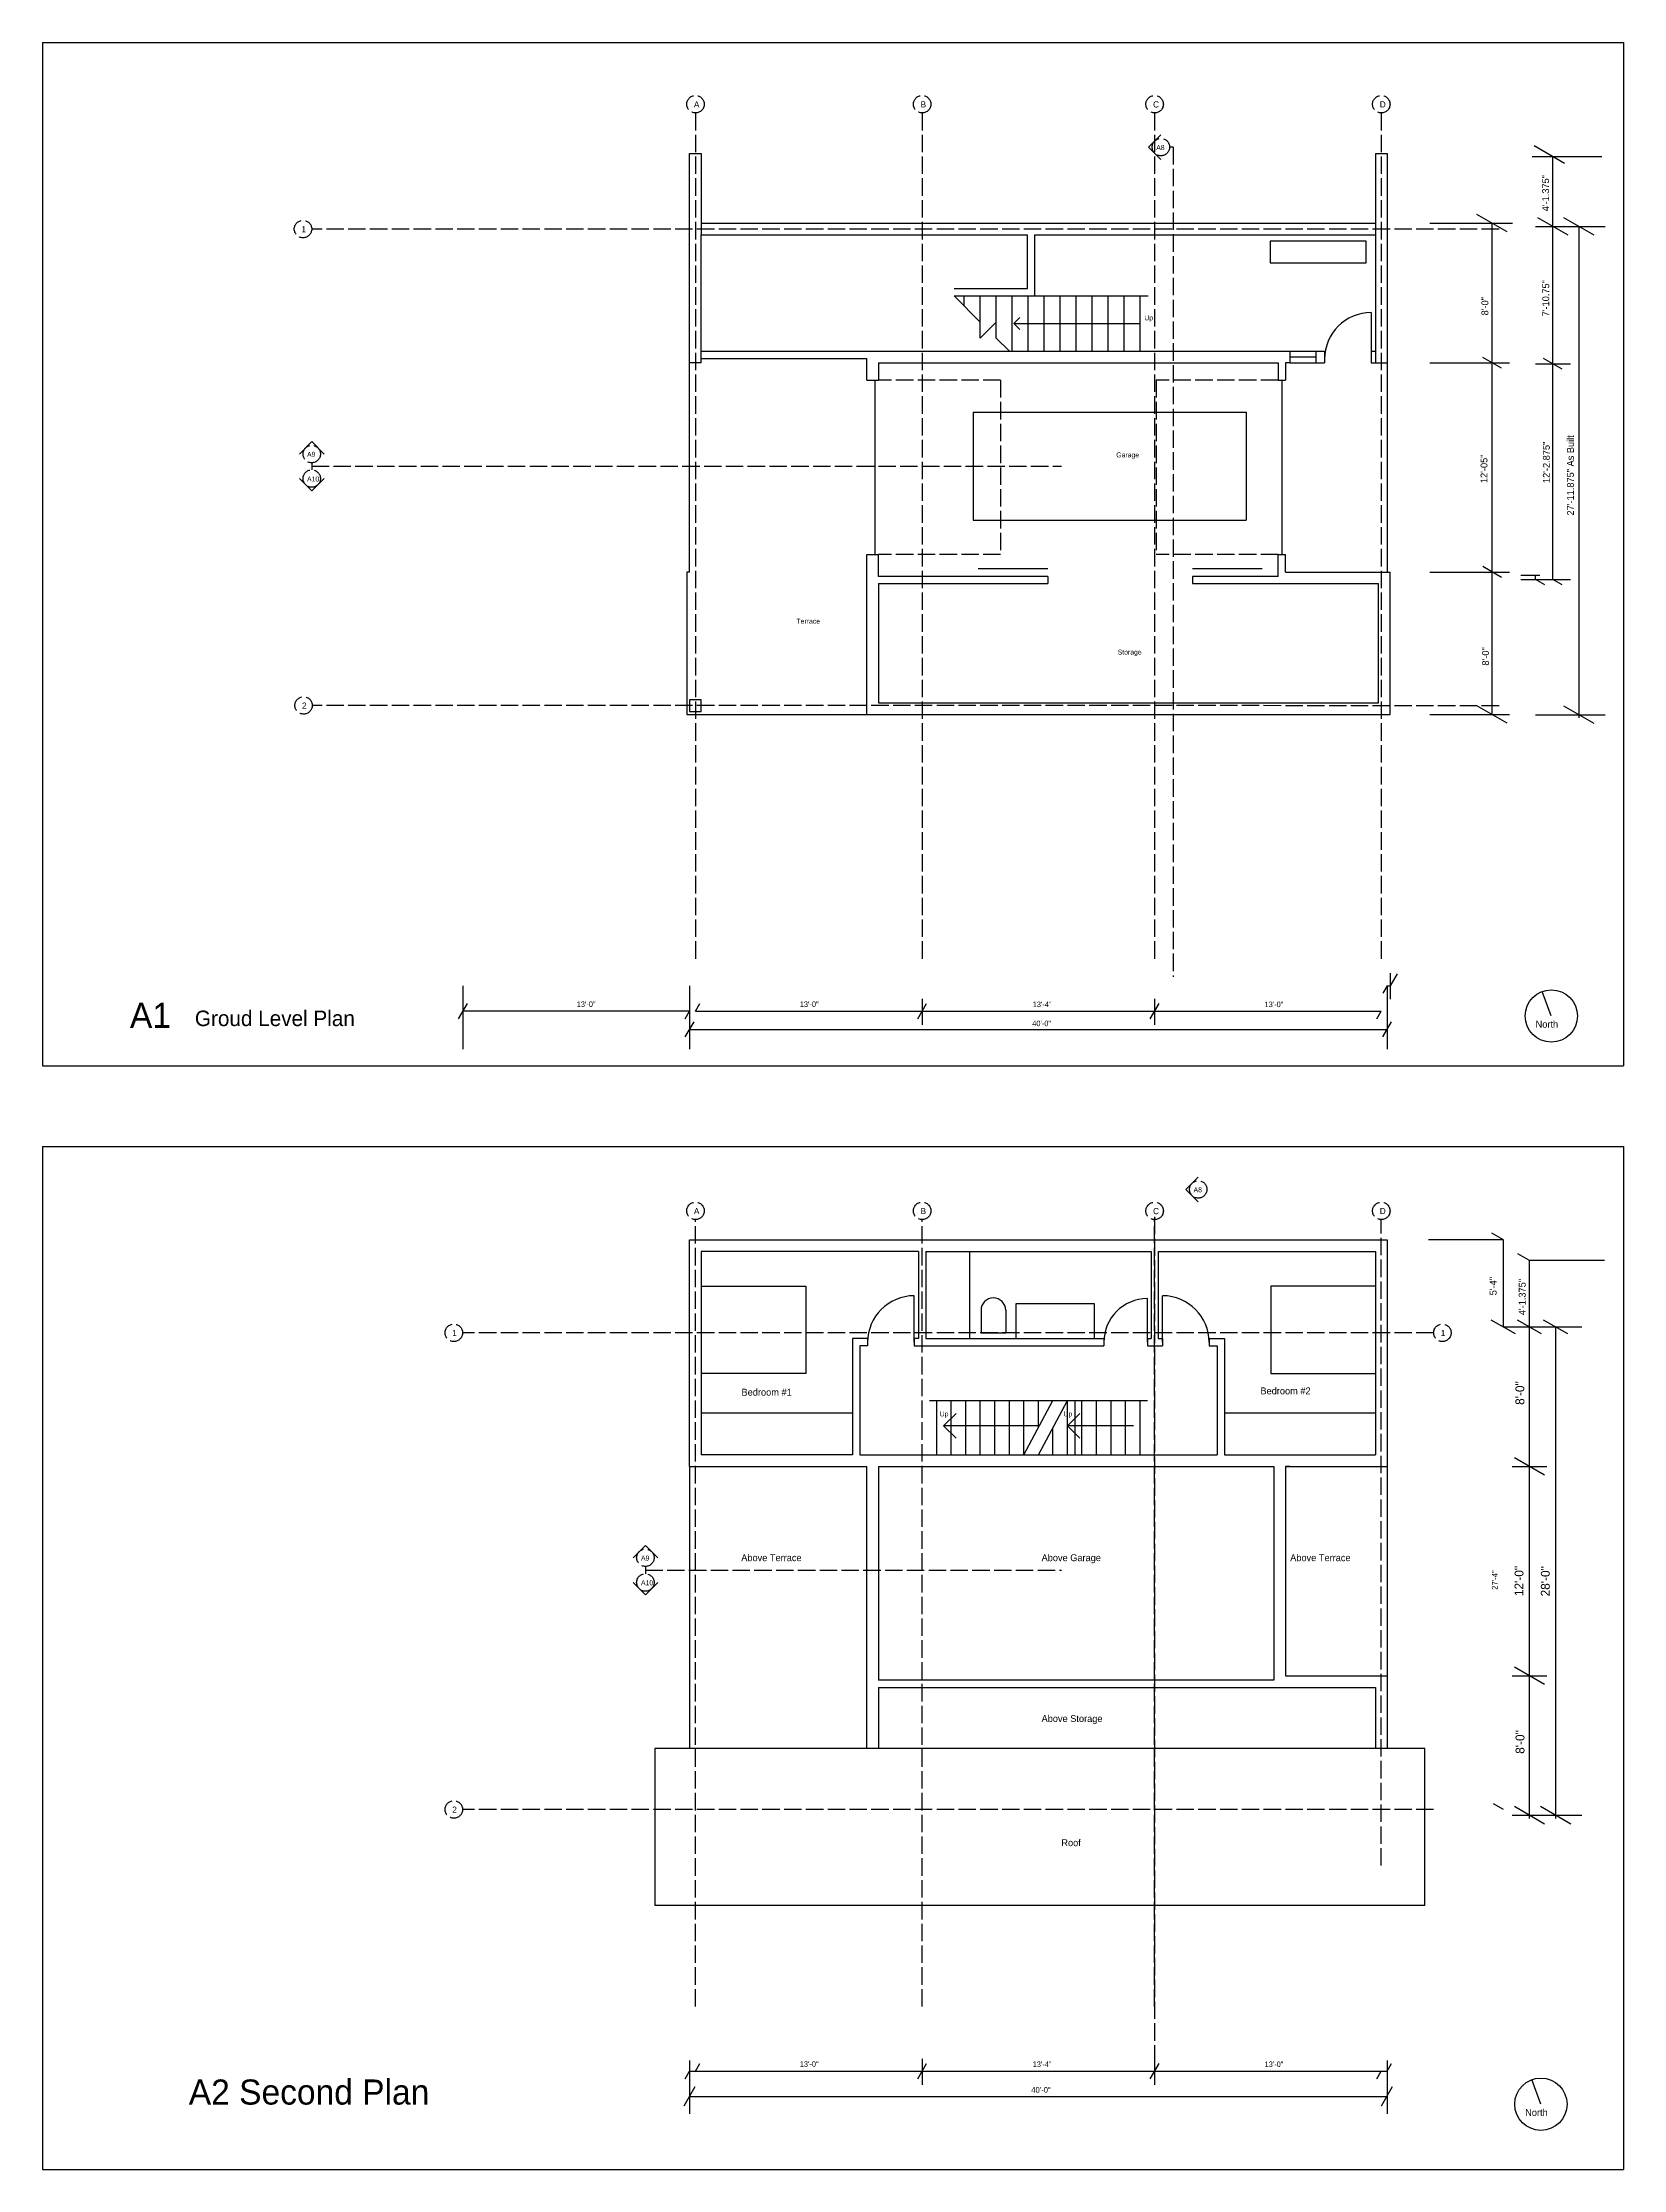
# Model space of a CAD drawing. Header units: inches. Extents: x 967 to 7501, y 257 to 3434.
# Drawn here: x 967 to 2055, y 1971 to 3434 of the extents above; entities that cross this region are included whole.
import ezdxf

# ---------------------------------------------------------------- set-up
doc = ezdxf.new("R2010")
doc.units = ezdxf.units.IN
doc.header["$MEASUREMENT"] = 0
doc.linetypes.add('ACAD_ISO02W100', pattern=[15, 12, -3])
for name, color, linetype in [('const', 7, 'Continuous'), ('e1', 7, 'Continuous'), ('e2', 251, 'Continuous'), ('glass', 172, 'Continuous'), ('grid', 252, 'ACAD_ISO02W100'), ('millwork', 253, 'Continuous'), ('soffit', 253, 'ACAD_ISO02W100'), ('stairs', 140, 'Continuous'), ('walls', 7, 'Continuous')]:
    doc.layers.add(name, color=color, linetype=linetype)

msp = doc.modelspace()

# ---------------------------------------------------------------- linework, layer by layer
for p, q in [((966.9, 3434.3), (2054.9, 3434.3)), ((966.9, 3434.3), (966.9, 2730.3)), ((2054.9, 3434.3), (2054.9, 2730.3)), ((966.9, 2730.3), (2054.9, 2730.3)), ((966.9, 2674.8), (2054.9, 2674.8)), ((966.9, 2674.8), (966.9, 1970.8)), ((2054.9, 2674.8), (2054.9, 1970.8)), ((966.9, 1970.8), (2054.9, 1970.8))]:
    msp.add_line(p, q)
at = {"layer": 'const'}
for p, q in [((2040, 3355.8), (1992, 3355.8)), ((2014.3, 3351.2), (1993.6, 3363.2)), ((2006.4, 3064.9), (2006.4, 3355.8)), ((1974.9, 3304), (1954.1, 3316)), ((1964.5, 2972), (1964.5, 3310)), ((1994.4, 3307.8), (2042.4, 3307.8)), ((2016.8, 3301.8), (1996, 3313.8)), ((2034.8, 3301.8), (2014, 3313.8)), ((2024.4, 2969.6), (2024.4, 3307.8)), ((1921.7, 3214), (1976.5, 3214)), ((1971, 3210.3), (1958.1, 3217.7)), ((1994.4, 3213.3), (2018.4, 3213.3)), ((2012.8, 3209.6), (1999.9, 3217)), ((1971, 3066.3), (1958.1, 3073.7)), ((1921.7, 3070), (1976.5, 3070)), ((1984.2, 3067.8), (1997.3, 3067.8)), ((1984.2, 3064.9), (2018.4, 3064.9)), ((1994.4, 3064.9), (1994.4, 3067.8)), ((2000.8, 3061.2), (1994.4, 3064.9)), ((2012.8, 3061.2), (2006.4, 3064.9)), ((1921.7, 2972), (1976.5, 2972)), ((1974.9, 2966), (1954.1, 2978)), ((1994.4, 2971.8), (2042.4, 2971.8)), ((2034.8, 2965.8), (2014, 2977.8)), ((1256.3, 2785.3), (1256.3, 2741.7)), ((1412.3, 2785.3), (1412.3, 2741.7)), ((1892.3, 2785.3), (1889.3, 2780.1)), ((1892.3, 2785.3), (1892.3, 2741.7)), ((1892.3, 2785.3), (1894.3, 2785.3)), ((1899.1, 2793.6), (1894.3, 2785.3)), ((1253.3, 2762.6), (1259.3, 2773)), ((1412.3, 2767.8), (1256.3, 2767.8)), ((1409.3, 2762.6), (1412.3, 2767.8)), ((1416.3, 2767.8), (1419.3, 2773)), ((1416.3, 2767.8), (1888.3, 2767.8)), ((1569.3, 2762.6), (1575.3, 2773)), ((1729.3, 2762.6), (1735.3, 2773)), ((1885.3, 2762.6), (1888.3, 2767.8)), ((1409.3, 2750.1), (1415.3, 2760.5)), ((1412.3, 2755.3), (1892.3, 2755.3)), ((1889.3, 2750.1), (1895.3, 2760.5)), ((1972.3, 2610.5), (1920.7, 2610.5)), ((1972.3, 2610.5), (1964.3, 2615.1)), ((1972.3, 2550.5), (1972.3, 2610.5)), ((1990.3, 2596.3), (1982.3, 2600.9)), ((1990.3, 2212.3), (1990.3, 2596.3)), ((2041.9, 2596.3), (1990.3, 2596.3)), ((1980.6, 2545.7), (1964, 2555.3)), ((1972.3, 2550.5), (2026.3, 2550.5)), ((1998.6, 2545.7), (1982, 2555.3)), ((2016.6, 2545.7), (2000, 2555.3)), ((2008.3, 2212.3), (2008.3, 2550.5)), ((2000.7, 2448.5), (1979.9, 2460.5)), ((1978.3, 2454.5), (2002.3, 2454.5)), ((2000.7, 2304.5), (1979.9, 2316.5)), ((1978.3, 2310.5), (2002.3, 2310.5)), ((1972.3, 2218.5), (1965.6, 2222.3)), ((1978.3, 2214.5), (2026.3, 2214.5)), ((2000.7, 2208.5), (1979.9, 2220.5)), ((2018.7, 2208.5), (1997.9, 2220.5)), ((1409.3, 2033.2), (1412.3, 2038.4)), ((1412.3, 2045.7), (1412.3, 2009.1)), ((1412.3, 2038.4), (1892.3, 2038.4)), ((1416.3, 2038.4), (1419.3, 2043.6)), ((1569.3, 2033.2), (1575.3, 2043.6)), ((1729.3, 2033.2), (1735.3, 2043.6)), ((1885.3, 2033.2), (1888.3, 2038.4)), ((1892.3, 2045.7), (1892.3, 2009.1)), ((1892.3, 2038.4), (1895.3, 2043.6)), ((1408.5, 2014.5), (1416.1, 2027.8)), ((1412.3, 2021.1), (1892.3, 2021.1)), ((1888.5, 2014.5), (1896.1, 2027.8))]:
    msp.add_line(p, q, dxfattribs=at)
at = {"layer": 'e1'}
for centre in [(2005.3, 2764.5), (1998.1, 2015.7)]:
    msp.add_circle(centre, 18, dxfattribs=at)
at = {"layer": 'e2'}
for p, q in [((1745.1, 3362.4), (1742.6, 3362.4)), ((1412.3, 3070), (1412.3, 3214)), ((1892.3, 3214), (1892.3, 3070)), ((1412.3, 3070), (1410.3, 3070)), ((1410.3, 3070), (1410.3, 2972)), ((1410.3, 2972), (1534.3, 2972)), ((1412.3, 2454.5), (1412.3, 2260.5)), ((1892.3, 2454.5), (1892.3, 2310.5))]:
    msp.add_line(p, q, dxfattribs=at)
at = {"layer": 'glass'}
msp.add_line((1825.3, 3218), (1843.3, 3218), dxfattribs=at)
at = {"layer": 'grid'}
for p, q in [((1416.3, 3385.9), (1416.3, 2803)), ((1572.3, 3385.9), (1572.3, 2803)), ((1732.3, 3385.9), (1732.3, 2803)), ((1888.3, 3385.9), (1888.3, 2803)), ((1745.1, 3362.4), (1745.1, 2791.5)), ((1969.3, 3306), (1152.2, 3306)), ((1152.2, 3145.2), (1152.2, 3140.3)), ((1152.2, 3142.8), (1668.1, 3142.8)), ((1969.3, 2978), (1152.6, 2978.2)), ((1416.3, 2082.9), (1416.3, 2624.4)), ((1572.3, 2082.9), (1572.3, 2624.4)), ((1732.3, 2626.4), (1732.3, 2043.5)), ((1732.3, 2082.9), (1732.3, 2624.4)), ((1888.3, 2179.9), (1888.3, 2624.4)), ((1924.3, 2546.5), (1256, 2546.5)), ((1381.8, 2385.7), (1381.8, 2380.7)), ((1381.8, 2383.2), (1668.1, 2383.2)), ((1924.3, 2218.5), (1256, 2218.5))]:
    msp.add_line(p, q, dxfattribs=at)
for centre in [(1416.3, 3391.9), (1572.3, 3391.9), (1732.3, 3391.9), (1888.3, 3391.9), (1736.6, 3362.4), (1146.2, 3306), (1152.2, 3151.2), (1152.2, 3134.3), (1146.6, 2978.2), (1762.3, 2645.2), (1416.3, 2630.4), (1572.3, 2630.4), (1732.3, 2630.4), (1888.3, 2630.4), (1250, 2546.5), (1930.3, 2546.5), (1381.8, 2391.7), (1381.8, 2374.7), (1250, 2218.5)]:
    msp.add_circle(centre, 6, dxfattribs=at)
at = {"layer": 'millwork'}
for p, q in [((1881.3, 3248.5), (1881.3, 3216.5)), ((1825.3, 3222), (1843.3, 3222)), ((1825.3, 3214), (1843.3, 3214)), ((1658.8, 3072.2), (1610.8, 3072.2)), ((1806.3, 3072.2), (1758.3, 3072.2)), ((1604.8, 2602.5), (1604.8, 2542.5)), ((1612.8, 2562), (1612.8, 2546.5)), ((1629.8, 2562), (1629.8, 2546.5)), ((1612.8, 2546.5), (1629.8, 2546.5)), ((1420.3, 2491.5), (1524.3, 2491.5)), ((1642.3, 2462.5), (1662.3, 2500)), ((1652.3, 2462.5), (1672.3, 2500)), ((1780.3, 2491.5), (1884.3, 2491.5))]:
    msp.add_line(p, q, dxfattribs=at)
for points in [[(1877.9, 3297.7), (1811.9, 3297.7), (1811.9, 3282.7), (1877.9, 3282.7), (1877.9, 3297.7)], [(1420.3, 2578.5), (1492.3, 2578.5), (1492.3, 2518.5), (1420.3, 2518.5)], [(1884.3, 2578.5), (1812.3, 2578.5), (1812.3, 2518.5), (1884.3, 2518.5)], [(1690.8, 2542.5), (1690.8, 2566.5), (1636.8, 2566.5), (1636.8, 2542.5)]]:
    msp.add_lwpolyline(points, dxfattribs=at)
for centre, radius, start in [((1881.3, 3216.5), 32, 90), ((1621.3, 2562), 8.5, 0)]:
    msp.add_arc(centre, radius, start, 180, dxfattribs=at)
at = {"layer": 'soffit'}
for p, q in [((1626.3, 3202), (1542.3, 3202)), ((1626.3, 3202), (1626.3, 3082)), ((1817.3, 3202), (1733.3, 3202)), ((1733.3, 3202), (1733.3, 3082)), ((1626.3, 3082), (1542.3, 3082)), ((1817.3, 3082), (1733.3, 3082))]:
    msp.add_line(p, q, dxfattribs=at)
at = {"layer": 'stairs'}
for p, q in [((1612.3, 3242), (1594.3, 3260)), ((1601.3, 3253), (1601.3, 3260)), ((1612.3, 3231), (1612.3, 3260)), ((1623.3, 3231), (1623.3, 3260)), ((1634.3, 3222), (1634.3, 3260)), ((1645.3, 3222), (1645.3, 3260)), ((1649.8, 3260), (1727.8, 3260)), ((1656.3, 3222), (1656.3, 3260)), ((1667.3, 3222), (1667.3, 3260)), ((1678.3, 3222), (1678.3, 3260)), ((1689.3, 3222), (1689.3, 3260)), ((1700.3, 3222), (1700.3, 3260)), ((1711.3, 3222), (1711.3, 3260)), ((1722.3, 3222), (1722.3, 3260)), ((1612.3, 3231), (1623.3, 3242)), ((1635.3, 3241), (1639.5, 3245.2)), ((1635.3, 3241), (1722, 3241)), ((1635.3, 3241), (1639.5, 3236.8)), ((1632.3, 3222), (1623.3, 3231)), ((1577.3, 2500), (1727.3, 2500)), ((1582.3, 2462.5), (1582.3, 2500)), ((1592.3, 2462.5), (1592.3, 2500)), ((1602.3, 2462.5), (1602.3, 2500)), ((1612.3, 2462.5), (1612.3, 2500)), ((1622.3, 2462.5), (1622.3, 2500)), ((1632.3, 2462.5), (1632.3, 2500)), ((1642.3, 2462.5), (1642.3, 2500)), ((1652.3, 2481.2), (1652.3, 2500)), ((1672.3, 2462.5), (1672.3, 2500)), ((1677.5, 2462.5), (1677.5, 2500)), ((1682.3, 2462.5), (1682.3, 2500)), ((1692.3, 2462.5), (1692.3, 2500)), ((1702.3, 2462.5), (1702.3, 2500)), ((1712.3, 2462.5), (1712.3, 2500)), ((1722.3, 2462.5), (1722.3, 2500)), ((1662.3, 2462.5), (1662.3, 2481.2))]:
    msp.add_line(p, q, dxfattribs=at)
at = {"layer": 'walls'}
for p, q in [((1736.6, 3370.9), (1728.1, 3362.4)), ((1412.3, 3214), (1412.3, 3358)), ((1412.3, 3358), (1420.3, 3358)), ((1420.3, 3358), (1420.3, 3310)), ((1736.6, 3353.9), (1728.1, 3362.4)), ((1884.3, 3358), (1884.3, 3310)), ((1884.3, 3358), (1892.3, 3358)), ((1892.3, 3358), (1892.3, 3214)), ((1420.3, 3310), (1420.3, 3302)), ((1420.3, 3310), (1884.3, 3310)), ((1884.3, 3310), (1884.3, 3302)), ((1921.7, 3310), (1978.5, 3310)), ((1420.3, 3214), (1420.3, 3302)), ((1420.3, 3302), (1644.8, 3302)), ((1644.8, 3265), (1644.8, 3302)), ((1649.8, 3260), (1649.8, 3302)), ((1649.8, 3266), (1649.8, 3302)), ((1649.8, 3302), (1884.3, 3302)), ((1884.3, 3302), (1884.3, 3214)), ((1594.3, 3265), (1644.8, 3265)), ((1594.3, 3260), (1649.8, 3260)), ((1420.3, 3222), (1825.3, 3222)), ((1825.3, 3222), (1825.3, 3214)), ((1843.3, 3222), (1843.3, 3214)), ((1843.3, 3222), (1848.3, 3222)), ((1848.3, 3222), (1849.3, 3222)), ((1849.3, 3222), (1849.3, 3214)), ((1881.3, 3222), (1881.3, 3214)), ((1881.3, 3222), (1884.3, 3222)), ((1420.3, 3214), (1412.3, 3214)), ((1420.3, 3217), (1534.3, 3217)), ((1534.3, 3202), (1534.3, 3217)), ((1542.3, 3214), (1542.3, 3202)), ((1542.3, 3214), (1817.3, 3214)), ((1662.3, 3214), (1758.3, 3214)), ((1817.3, 3214), (1817.3, 3202)), ((1825.3, 3214), (1822.3, 3214)), ((1822.3, 3214), (1822.3, 3202)), ((1843.3, 3214), (1849.3, 3214)), ((1881.3, 3214), (1884.3, 3214)), ((1884.3, 3214), (1892.3, 3214)), ((1534.3, 3202), (1542.3, 3202)), ((1539.8, 3202), (1539.8, 3082)), ((1817.3, 3202), (1822.3, 3202)), ((1819.8, 3202), (1819.8, 3082)), ((1607.4, 3179.9), (1795.2, 3179.9)), ((1607.4, 3179.9), (1607.4, 3105.7)), ((1795.2, 3179.9), (1795.2, 3105.7)), ((1143.7, 3151.2), (1152.2, 3159.7)), ((1160.7, 3151.2), (1152.2, 3159.7)), ((1143.7, 3134.3), (1152.2, 3125.8)), ((1160.7, 3134.3), (1152.2, 3125.8)), ((1607.4, 3105.7), (1795.2, 3105.7)), ((1534.3, 2972), (1534.3, 3082)), ((1534.3, 3082), (1542.3, 3082)), ((1542.3, 3067), (1542.3, 3082)), ((1817.3, 3067), (1817.3, 3082)), ((1817.3, 3082), (1822.3, 3082)), ((1822.3, 3070), (1822.3, 3082)), ((1658.8, 3067), (1542.3, 3067)), ((1542.3, 3062), (1542.3, 2980)), ((1542.3, 3062), (1658.8, 3062)), ((1658.8, 3067), (1658.8, 3062)), ((1817.3, 3067), (1758.3, 3067)), ((1758.3, 3067), (1758.3, 3062)), ((1758.3, 3062), (1886.3, 3062)), ((1822.3, 3070), (1887.8, 3070)), ((1886.3, 2980), (1886.3, 3062)), ((1887.8, 3070), (1894.3, 3070)), ((1894.3, 2972), (1894.3, 3070)), ((1412.3, 2982), (1412.3, 2974)), ((1420.3, 2982), (1412.3, 2982)), ((1412.3, 2974), (1420.3, 2974)), ((1420.3, 2974), (1420.3, 2982)), ((1534.3, 2972), (1894.3, 2972)), ((1542.3, 2980), (1886.3, 2980)), ((1894.3, 2793.9), (1894.3, 2776)), ((2005.3, 2764.5), (1999.1, 2781.4)), ((1572.3, 2776.4), (1572.3, 2758.4)), ((1732.3, 2776.4), (1732.3, 2758.4)), ((1762.3, 2653.6), (1753.8, 2645.2)), ((1762.3, 2636.7), (1753.8, 2645.2)), ((1412.3, 2454.5), (1412.3, 2610.5)), ((1412.3, 2610.5), (1420.3, 2610.5)), ((1420.3, 2610.5), (1884.3, 2610.5)), ((1884.3, 2610.5), (1892.3, 2610.5)), ((1892.3, 2610.5), (1892.3, 2454.5)), ((1420.3, 2602.5), (1420.3, 2462.5)), ((1569.8, 2602.5), (1420.3, 2602.5)), ((1569.8, 2602.5), (1569.8, 2542.5)), ((1574.8, 2602.5), (1574.8, 2542.5)), ((1574.8, 2602.5), (1729.8, 2602.5)), ((1574.8, 2602.5), (1574.8, 2542.5)), ((1729.8, 2602.5), (1729.8, 2542.5)), ((1734.8, 2602.5), (1734.8, 2542.5)), ((1734.8, 2602.5), (1884.3, 2602.5)), ((1884.3, 2602.5), (1884.3, 2462.5)), ((1566.8, 2540), (1566.8, 2572)), ((1727.3, 2540), (1727.3, 2570)), ((1737.8, 2540), (1737.8, 2572)), ((1524.3, 2542.5), (1524.3, 2462.5)), ((1534.8, 2542.5), (1524.3, 2542.5)), ((1529.3, 2537.5), (1529.3, 2462.5)), ((1534.8, 2537.5), (1529.3, 2537.5)), ((1534.8, 2542.5), (1534.8, 2537.5)), ((1569.8, 2542.5), (1566.8, 2542.5)), ((1566.8, 2542.5), (1566.8, 2537.5)), ((1566.8, 2537.5), (1697.3, 2537.5)), ((1574.8, 2542.5), (1697.3, 2542.5)), ((1697.3, 2542.5), (1697.3, 2537.5)), ((1727.3, 2542.5), (1727.3, 2537.5)), ((1727.3, 2542.5), (1729.8, 2542.5)), ((1727.3, 2537.5), (1737.8, 2537.5)), ((1734.8, 2542.5), (1737.8, 2542.5)), ((1737.8, 2542.5), (1737.8, 2537.5)), ((1769.8, 2542.5), (1780.3, 2542.5)), ((1769.8, 2542.5), (1769.8, 2537.5)), ((1769.8, 2537.5), (1775.3, 2537.5)), ((1775.3, 2537.5), (1775.3, 2462.5)), ((1780.3, 2542.5), (1780.3, 2462.5)), ((1595.6, 2490.9), (1587.1, 2482.5)), ((1680.8, 2490.9), (1672.3, 2482.5)), ((1595.6, 2474), (1587.1, 2482.5)), ((1652.9, 2482.5), (1587.1, 2482.5)), ((1717.8, 2482.5), (1672.3, 2482.5)), ((1680.8, 2474), (1672.3, 2482.5)), ((1524.3, 2462.5), (1420.3, 2462.5)), ((1529.3, 2462.5), (1775.3, 2462.5)), ((1780.3, 2462.5), (1884.3, 2462.5)), ((1412.3, 2454.5), (1534.3, 2454.5)), ((1534.3, 2260.5), (1534.3, 2454.5)), ((1542.3, 2454.5), (1542.3, 2307.5)), ((1542.3, 2454.5), (1814.3, 2454.5)), ((1814.3, 2454.5), (1814.3, 2307.5)), ((1825.3, 2454.5), (1822.3, 2454.5)), ((1822.3, 2454.5), (1822.3, 2310.5)), ((1822.3, 2454.5), (1892.3, 2454.5)), ((1373.5, 2391.7), (1382, 2400.2)), ((1390.5, 2391.7), (1382, 2400.2)), ((1373.5, 2374.7), (1382, 2366.2)), ((1382, 2366.2), (1390.5, 2374.7)), ((1814.3, 2307.5), (1542.3, 2307.5)), ((1542.3, 2302.5), (1884.3, 2302.5)), ((1542.3, 2302.5), (1542.3, 2260.5)), ((1822.3, 2310.5), (1892.3, 2310.5)), ((1884.3, 2302.5), (1884.3, 2260.5)), ((1892.3, 2310.5), (1892.3, 2260.5)), ((1918.3, 2260.5), (1388.3, 2260.5)), ((1388.3, 2260.5), (1388.3, 2152.5)), ((1918.3, 2152.5), (1918.3, 2260.5)), ((1918.3, 2152.5), (1388.3, 2152.5)), ((1572.3, 2047), (1572.3, 2029.1)), ((1732.3, 2047), (1732.3, 2029.1)), ((1998.1, 2015.7), (1991.9, 2032.6))]:
    msp.add_line(p, q, dxfattribs=at)
for centre, radius, start, end in [((1566.8, 2540), 32, 90, 180), ((1727.3, 2540), 30, 90, 180), ((1737.8, 2540), 32, 0, 90)]:
    msp.add_arc(centre, radius, start, end, dxfattribs=at)

# ---------------------------------------------------------------- texts
at = {"layer": 'const', "attachment_point": 1}
for s, insert, char_height, width in [('A', (1415.2, 3393.9), 4.26, 1625.197), ('B', (1571.2, 3393.9), 4.26, 1625.197), ('C', (1731.2, 3393.9), 4.26, 1625.197), ('D', (1887.2, 3393.9), 4.26, 1625.197), ('A8', (1733.4, 3363.8), 3.41, 1300.158), ('1', (1145.1, 3308), 4.26, 1625.197), ('\\pt3.4098;Up', (1725.2, 3246.6), 3.41, 1300.158), ('A9', (1149, 3152.7), 3.41, 1300.158), ('\\pt3.4098;Garage', (1705.9, 3152.3), 3.41, 1300.158), ('A10', (1149, 3135.7), 3.41, 1300.158), ('\\pt3.4098;Terrace', (1485.8, 3037.9), 3.41, 1300.158), ('\\pt3.4098;Storage', (1706.9, 3016.6), 3.41, 1300.158), ('2', (1145.5, 2980.2), 4.26, 1625.197), ('A1', (1027.1, 2773.6), 17.26, 6582.049), ('Groud Level Plan', (1071.8, 2768.2), 10.656, 4062.993), ('13\'-0"', (1334.6, 2774.5), 3.79, 1444.62), ('13\'-0"', (1488.1, 2774.5), 3.79, 1444.62), ('13\'-4"', (1648.4, 2774.4), 3.79, 1444.62), ('13\'-0"', (1808, 2774.4), 3.79, 1444.62), ('40\'-0"', (1648.1, 2761.3), 3.79, 1444.62), ('North', (1994.5, 2761.2), 4.74, 1805.775), ('A8', (1759.1, 2646.6), 3.41, 1300.158), ('A', (1415.2, 2632.4), 4.26, 1625.197), ('B', (1571.2, 2632.4), 4.26, 1625.197), ('C', (1731.2, 2632.4), 4.26, 1625.197), ('D', (1887.2, 2632.4), 4.26, 1625.197), ('1', (1248.9, 2548.5), 4.26, 1625.197), ('1', (1929.2, 2548.5), 4.26, 1625.197), ('Bedroom #1', (1448, 2508), 4.74, 1805.775), ('Bedroom #2', (1805.1, 2508.9), 4.74, 1805.775), ('\\pt3.4098;Up', (1584.4, 2492.4), 3.41, 1300.158), ('\\pt3.4098;Up', (1669.6, 2492.4), 3.41, 1300.158), ('A9', (1378.8, 2393.2), 3.41, 1300.158), ('Above Terrace', (1447.8, 2394.1), 4.736, 1805.775), ('Above Garage', (1654.5, 2394.1), 4.736, 1805.775), ('Above Terrace', (1825.6, 2394.1), 4.736, 1805.775), ('A10', (1378.8, 2376.2), 3.41, 1300.158), ('\\PAbove Storage', (1654.5, 2291.3), 4.736, 1805.775), ('2', (1248.9, 2220.5), 4.26, 1625.197), ('\\PRoof', (1668.1, 2205.9), 4.74, 1805.775), ('13\'-0"', (1488.1, 2045.2), 3.79, 1444.62), ('13\'-4"', (1648.4, 2045.1), 3.79, 1444.62), ('13\'-0"', (1808, 2045.1), 3.79, 1444.62), ('A2 Second Plan', (1067.6, 2032.7), 17.262, 6582.049), ('40\'-0"', (1647.4, 2027.5), 3.91, 1491.22), ('North', (1987.3, 2012.4), 4.74, 1805.775)]:
    msp.add_mtext(s, dxfattribs=dict(at, insert=insert, char_height=char_height, width=width))
at = {"layer": 'const', "attachment_point": 1, "rotation": 90}
for s, insert, char_height, width in [('4\'-1.375"', (1999, 3318.2), 4.74, 1805.775), ('7\'-10.75"', (1999.1, 3245.9), 4.74, 1805.775), ('8\'-0"', (1957.2, 3246.6), 4.74, 1805.775), ('27\'-11.875" As Built', (2016.1, 3108.9), 4.736, 1805.775), ('12\'-05"', (1956.6, 3131.2), 4.74, 1805.775), ('12\'-2.875"', (1999.5, 3131.2), 4.74, 1805.775), ('8\'-0"', (1957.6, 3005.6), 4.74, 1805.775), ('5\'-4"', (1962.9, 2572.3), 4.74, 1805.775), ('4\'-1.375"', (1982.9, 2558.6), 4.74, 1805.775), ('8\'-0"', (1980.6, 2496.9), 6.11, 2330.032), ('12\'-0"', (1980, 2365.3), 6.11, 2330.032), ('28\'-0"', (1998.1, 2365.1), 6.11, 2330.032), ('27\'-4"', (1964.4, 2369.7), 3.91, 1491.22), ('8\'-0"', (1980.7, 2256.8), 6.11, 2330.032)]:
    msp.add_mtext(s, dxfattribs=dict(at, insert=insert, char_height=char_height, width=width))

doc.saveas('drawing.dxf')
